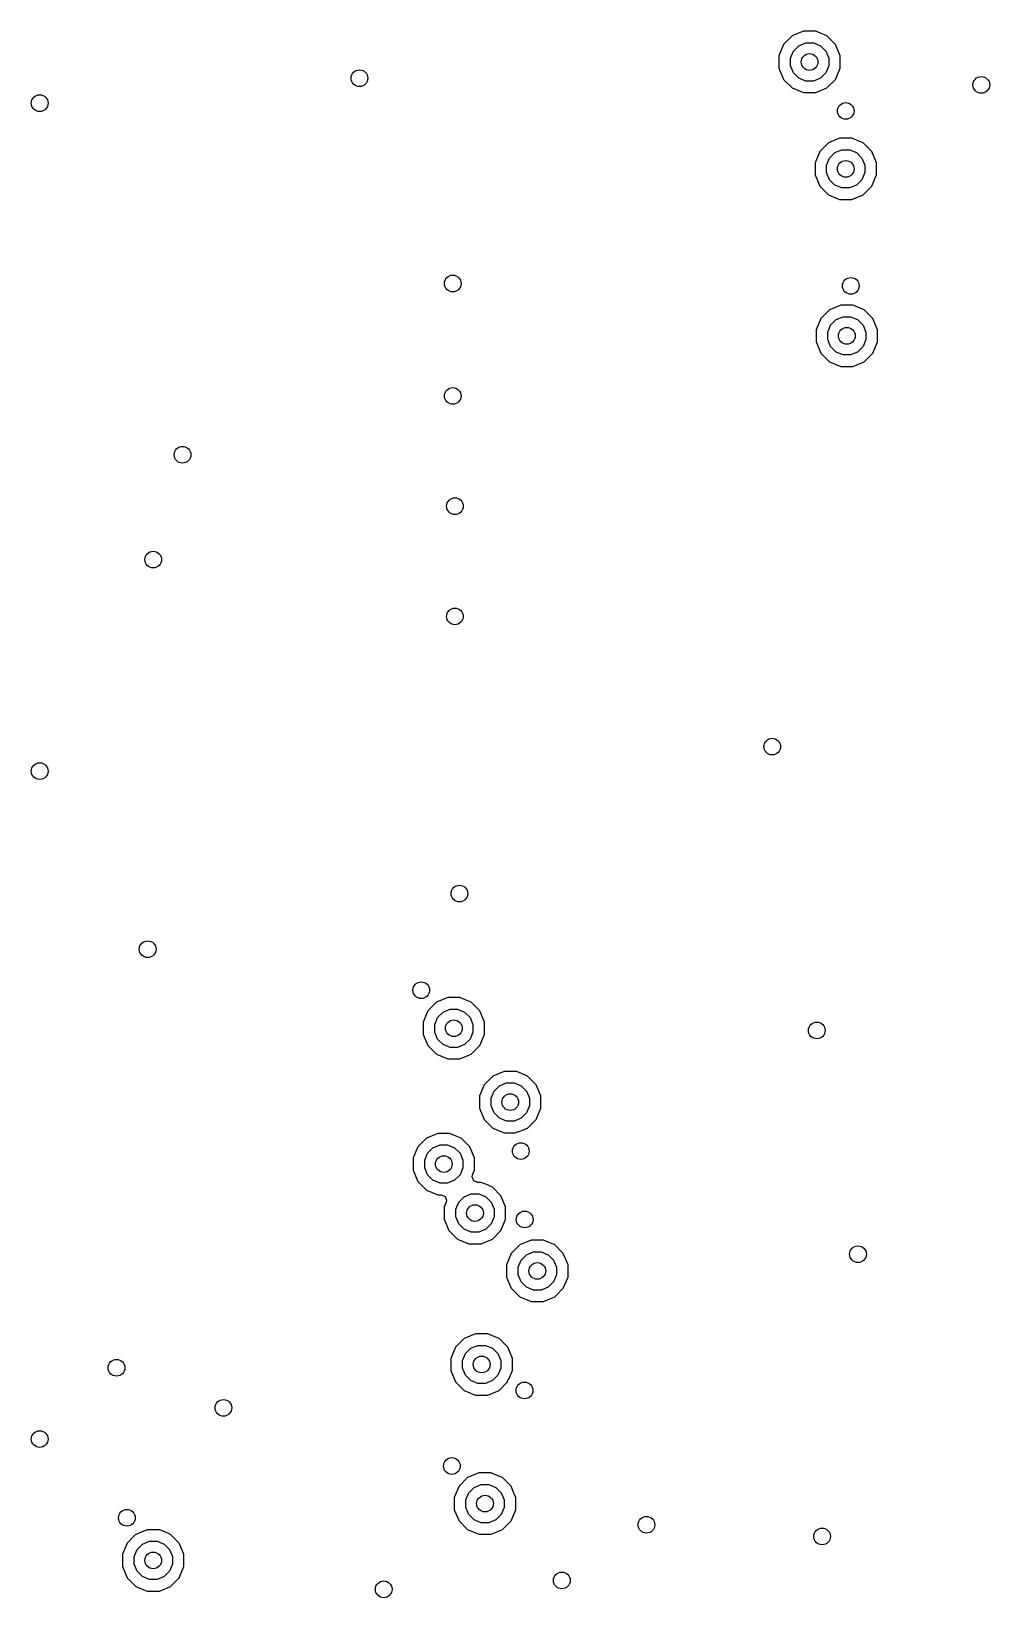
# Model space of a CAD drawing. Extents: x 114.9 to 199.6, y -137.1 to -76.7.
# Drawn here: x 178.87 to 187.47, y -121.02 to -106.94 of the extents above; entities that cross this region are included whole.
import ezdxf

# ---------------------------------------------------------------- set-up
doc = ezdxf.new("R2010")
doc.units = 0
doc.layers.add('BLACK', color=7, linetype='CONTINUOUS')

msp = doc.modelspace()

# ---------------------------------------------------------------- linework, layer by layer
at = {"layer": 'BLACK', "linetype": 'CONTINUOUS'}
for p, q in [((185.622232, -107.064077), (185.580288, -107.165335)), ((185.699728, -106.986581), (185.622232, -107.064077)), ((185.800986, -106.944637), (185.699728, -106.986581)), ((185.710281, -107.122912), (185.758563, -107.07463)), ((185.758563, -107.07463), (185.821647, -107.0485)), ((185.800988, -106.944637), (185.800986, -106.944637)), ((185.910588, -106.944637), (185.800988, -106.944637)), ((185.821647, -107.0485), (185.889929, -107.0485)), ((185.889929, -107.0485), (185.953013, -107.07463)), ((185.910589, -106.944637), (185.910588, -106.944637)), ((185.952532, -106.962011), (185.910589, -106.944637)), ((186.011846, -106.98658), (185.952532, -106.962011)), ((185.953013, -107.07463), (186.001295, -107.122912)), ((186.011847, -106.986581), (186.011846, -106.98658)), ((186.011849, -106.986582), (186.011847, -106.986581)), ((186.089343, -107.064076), (186.011849, -106.986582)), ((186.089343, -107.064077), (186.089343, -107.064076)), ((186.089345, -107.064079), (186.089343, -107.064077)), ((186.131288, -107.165337), (186.089345, -107.064079)), ((185.580288, -107.165335), (185.580288, -107.165337)), ((185.580288, -107.165337), (185.580288, -107.274937)), ((185.684151, -107.185996), (185.710281, -107.122912)), ((185.684151, -107.254278), (185.684151, -107.185996)), ((186.001295, -107.122912), (186.027425, -107.185996)), ((186.027425, -107.185996), (186.027425, -107.254278)), ((186.131288, -107.274937), (186.131288, -107.165337)), ((185.580288, -107.274937), (185.622231, -107.376195)), ((185.710281, -107.317362), (185.684151, -107.254278)), ((185.758563, -107.365644), (185.710281, -107.317362)), ((186.001295, -107.317362), (185.953013, -107.365644)), ((186.027425, -107.254278), (186.001295, -107.317362)), ((186.089345, -107.376195), (186.131288, -107.274937)), ((185.622231, -107.376195), (185.622232, -107.376196)), ((185.622232, -107.376196), (185.622233, -107.376198)), ((185.622233, -107.376198), (185.699727, -107.453692)), ((185.699727, -107.453692), (185.699728, -107.453692)), ((185.699728, -107.453692), (185.69973, -107.453694)), ((185.69973, -107.453694), (185.800988, -107.495637)), ((185.821647, -107.391774), (185.758563, -107.365644)), ((185.800988, -107.495637), (185.80099, -107.495637)), ((185.80099, -107.495637), (185.910586, -107.495637)), ((185.889929, -107.391774), (185.821647, -107.391774)), ((185.953013, -107.365644), (185.889929, -107.391774)), ((185.910586, -107.495637), (185.910588, -107.495637)), ((185.910588, -107.495637), (186.011846, -107.453694)), ((186.011846, -107.453694), (186.011848, -107.453692)), ((186.011848, -107.453692), (186.011849, -107.453692)), ((186.011849, -107.453692), (186.089343, -107.376198)), ((186.089343, -107.376197), (186.089345, -107.376195)), ((186.089343, -107.376198), (186.089343, -107.376197)), ((186.125198, -107.9045), (186.02394, -107.946444)), ((186.1252, -107.9045), (186.125198, -107.9045)), ((186.2348, -107.9045), (186.1252, -107.9045)), ((186.234801, -107.9045), (186.2348, -107.9045)), ((186.276744, -107.921874), (186.234801, -107.9045)), ((185.946444, -108.02394), (185.9045, -108.125198)), ((186.02394, -107.946444), (185.946444, -108.02394)), ((186.034493, -108.082775), (186.082775, -108.034493)), ((186.082775, -108.034493), (186.145859, -108.008363)), ((186.145859, -108.008363), (186.214141, -108.008363)), ((186.214141, -108.008363), (186.277225, -108.034493)), ((186.336058, -107.946443), (186.276744, -107.921874)), ((186.277225, -108.034493), (186.325507, -108.082775)), ((186.336059, -107.946444), (186.336058, -107.946443)), ((186.336061, -107.946445), (186.336059, -107.946444)), ((186.413555, -108.023939), (186.336061, -107.946445)), ((186.413555, -108.02394), (186.413555, -108.023939)), ((186.413557, -108.023942), (186.413555, -108.02394)), ((186.4555, -108.1252), (186.413557, -108.023942)), ((185.9045, -108.125198), (185.9045, -108.1252)), ((185.9045, -108.1252), (185.9045, -108.2348)), ((186.008363, -108.145859), (186.034493, -108.082775)), ((186.008363, -108.214141), (186.008363, -108.145859)), ((186.325507, -108.082775), (186.351637, -108.145859)), ((186.351637, -108.145859), (186.351637, -108.214141)), ((186.4555, -108.195198), (186.4555, -108.1252)), ((186.4555, -108.2348), (186.4555, -108.195198)), ((185.9045, -108.2348), (185.946443, -108.336058)), ((185.946443, -108.336058), (185.946444, -108.336059)), ((185.946444, -108.336059), (185.946445, -108.336061)), ((185.946445, -108.336061), (186.023939, -108.413555)), ((186.034493, -108.277225), (186.008363, -108.214141)), ((186.082775, -108.325507), (186.034493, -108.277225)), ((186.145859, -108.351637), (186.082775, -108.325507)), ((186.277225, -108.325507), (186.214141, -108.351637)), ((186.325507, -108.277225), (186.277225, -108.325507)), ((186.351637, -108.214141), (186.325507, -108.277225)), ((186.336061, -108.413555), (186.413555, -108.336061)), ((186.413555, -108.33606), (186.413557, -108.336058)), ((186.413555, -108.336061), (186.413555, -108.33606)), ((186.413557, -108.336058), (186.4555, -108.2348)), ((186.023939, -108.413555), (186.02394, -108.413555)), ((186.02394, -108.413555), (186.023942, -108.413557)), ((186.023942, -108.413557), (186.1252, -108.4555)), ((186.1252, -108.4555), (186.125202, -108.4555)), ((186.125202, -108.4555), (186.234798, -108.4555)), ((186.214141, -108.351637), (186.145859, -108.351637)), ((186.234798, -108.4555), (186.2348, -108.4555)), ((186.2348, -108.4555), (186.336058, -108.413557)), ((186.336058, -108.413557), (186.33606, -108.413555)), ((186.33606, -108.413555), (186.336061, -108.413555)), ((186.03394, -109.446444), (185.956444, -109.52394)), ((186.043609, -109.442439), (186.03394, -109.446444)), ((186.058084, -109.436443), (186.043609, -109.442439)), ((186.135198, -109.4045), (186.058084, -109.436443)), ((186.1352, -109.4045), (186.135198, -109.4045)), ((186.2448, -109.4045), (186.1352, -109.4045)), ((186.244801, -109.4045), (186.2448, -109.4045)), ((186.251664, -109.407343), (186.244801, -109.4045)), ((186.346058, -109.446443), (186.251664, -109.407343)), ((186.346059, -109.446444), (186.346058, -109.446443)), ((186.346061, -109.446445), (186.346059, -109.446444)), ((186.423555, -109.523939), (186.346061, -109.446445)), ((185.956444, -109.52394), (185.9145, -109.625198)), ((186.018363, -109.645859), (186.044493, -109.582775)), ((186.044493, -109.582775), (186.092775, -109.534493)), ((186.092775, -109.534493), (186.155859, -109.508363)), ((186.155859, -109.508363), (186.224141, -109.508363)), ((186.224141, -109.508363), (186.287225, -109.534493)), ((186.287225, -109.534493), (186.335507, -109.582775)), ((186.335507, -109.582775), (186.361637, -109.645859)), ((186.423555, -109.52394), (186.423555, -109.523939)), ((186.423557, -109.523942), (186.423555, -109.52394)), ((186.4655, -109.6252), (186.423557, -109.523942)), ((185.9145, -109.625198), (185.9145, -109.734801)), ((185.9145, -109.734801), (185.922685, -109.754561)), ((186.018363, -109.714141), (186.018363, -109.645859)), ((186.044493, -109.777225), (186.018363, -109.714141)), ((186.361637, -109.714141), (186.335507, -109.777225)), ((186.361637, -109.645859), (186.361637, -109.714141)), ((186.423557, -109.836058), (186.4655, -109.7348)), ((186.4655, -109.665198), (186.4655, -109.6252)), ((186.4655, -109.7348), (186.4655, -109.665198)), ((185.922685, -109.754561), (185.956443, -109.836058)), ((185.956443, -109.836058), (185.956444, -109.836059)), ((185.956444, -109.836059), (185.956445, -109.836061)), ((185.956445, -109.836061), (186.033939, -109.913555)), ((186.092775, -109.825507), (186.044493, -109.777225)), ((186.155859, -109.851637), (186.092775, -109.825507)), ((186.224141, -109.851637), (186.155859, -109.851637)), ((186.287225, -109.825507), (186.224141, -109.851637)), ((186.335507, -109.777225), (186.287225, -109.825507)), ((186.346061, -109.913555), (186.423555, -109.836061)), ((186.423555, -109.83606), (186.423557, -109.836058)), ((186.423555, -109.836061), (186.423555, -109.83606)), ((186.033939, -109.913555), (186.03394, -109.913555)), ((186.03394, -109.913555), (186.033942, -109.913557)), ((186.033942, -109.913557), (186.1352, -109.9555)), ((186.1352, -109.9555), (186.135202, -109.9555)), ((186.135202, -109.9555), (186.244798, -109.9555)), ((186.244798, -109.9555), (186.2448, -109.9555)), ((186.2448, -109.9555), (186.346058, -109.913557)), ((186.346058, -109.913557), (186.34606, -109.913555)), ((186.34606, -109.913555), (186.346061, -109.913555)), ((182.605198, -115.6245), (182.50394, -115.666444)), ((182.6052, -115.6245), (182.605198, -115.6245)), ((182.7148, -115.6245), (182.6052, -115.6245)), ((182.714801, -115.6245), (182.7148, -115.6245)), ((182.756744, -115.641874), (182.714801, -115.6245)), ((182.816058, -115.666443), (182.756744, -115.641874)), ((182.426444, -115.74394), (182.3845, -115.845198)), ((182.50394, -115.666444), (182.426444, -115.74394)), ((182.514493, -115.802775), (182.562775, -115.754493)), ((182.562775, -115.754493), (182.625859, -115.728363)), ((182.625859, -115.728363), (182.694141, -115.728363)), ((182.694141, -115.728363), (182.757225, -115.754493)), ((182.757225, -115.754493), (182.805507, -115.802775)), ((182.816059, -115.666444), (182.816058, -115.666443)), ((182.816061, -115.666445), (182.816059, -115.666444)), ((182.893555, -115.743939), (182.816061, -115.666445)), ((182.893555, -115.74394), (182.893555, -115.743939)), ((182.893557, -115.743942), (182.893555, -115.74394)), ((182.9355, -115.8452), (182.893557, -115.743942)), ((182.3845, -115.845198), (182.3845, -115.8452)), ((182.3845, -115.8452), (182.3845, -115.9548)), ((182.488363, -115.865859), (182.514493, -115.802775)), ((182.488363, -115.934141), (182.488363, -115.865859)), ((182.514493, -115.997225), (182.488363, -115.934141)), ((182.805507, -115.802775), (182.831637, -115.865859)), ((182.831637, -115.934141), (182.805507, -115.997225)), ((182.831637, -115.865859), (182.831637, -115.934141)), ((182.9355, -115.9548), (182.9355, -115.8452)), ((182.3845, -115.9548), (182.426443, -116.056058)), ((182.426443, -116.056058), (182.426444, -116.056059)), ((182.426444, -116.056059), (182.426445, -116.056061)), ((182.426445, -116.056061), (182.503939, -116.133555)), ((182.562775, -116.045507), (182.514493, -115.997225)), ((182.625859, -116.071637), (182.562775, -116.045507)), ((182.694141, -116.071637), (182.625859, -116.071637)), ((182.757225, -116.045507), (182.694141, -116.071637)), ((182.805507, -115.997225), (182.757225, -116.045507)), ((182.816061, -116.133555), (182.893555, -116.056061)), ((182.893555, -116.05606), (182.893557, -116.056058)), ((182.893555, -116.056061), (182.893555, -116.05606)), ((182.893557, -116.056058), (182.9355, -115.9548)), ((182.503939, -116.133555), (182.50394, -116.133555)), ((182.50394, -116.133555), (182.503942, -116.133557)), ((182.503942, -116.133557), (182.6052, -116.1755)), ((182.6052, -116.1755), (182.605202, -116.1755)), ((182.605202, -116.1755), (182.714798, -116.1755)), ((182.714798, -116.1755), (182.7148, -116.1755)), ((182.7148, -116.1755), (182.816058, -116.133557)), ((182.816058, -116.133557), (182.81606, -116.133555)), ((182.81606, -116.133555), (182.816061, -116.133555)), ((183.010784, -116.329713), (182.933288, -116.407209)), ((183.112042, -116.287769), (183.010784, -116.329713)), ((183.112044, -116.287769), (183.112042, -116.287769)), ((183.221644, -116.287769), (183.112044, -116.287769)), ((183.221645, -116.287769), (183.221644, -116.287769)), ((183.262753, -116.304797), (183.221645, -116.287769)), ((183.322902, -116.329712), (183.262753, -116.304797)), ((183.322903, -116.329713), (183.322902, -116.329712)), ((183.322905, -116.329714), (183.322903, -116.329713)), ((183.400399, -116.407208), (183.322905, -116.329714)), ((182.933288, -116.407209), (182.891344, -116.508467)), ((182.995207, -116.529128), (183.021337, -116.466044)), ((183.021337, -116.466044), (183.069619, -116.417762)), ((183.069619, -116.417762), (183.132703, -116.391632)), ((183.132703, -116.391632), (183.200985, -116.391632)), ((183.200985, -116.391632), (183.264069, -116.417762)), ((183.264069, -116.417762), (183.312351, -116.466044)), ((183.312351, -116.466044), (183.338481, -116.529128)), ((183.400399, -116.407209), (183.400399, -116.407208)), ((183.400401, -116.407211), (183.400399, -116.407209)), ((183.442344, -116.508469), (183.400401, -116.407211)), ((182.891344, -116.508467), (182.891344, -116.508469)), ((182.891344, -116.508469), (182.891344, -116.618069)), ((182.891344, -116.618069), (182.933287, -116.719327)), ((182.995207, -116.59741), (182.995207, -116.529128)), ((183.021337, -116.660494), (182.995207, -116.59741)), ((183.338481, -116.59741), (183.312351, -116.660494)), ((183.338481, -116.529128), (183.338481, -116.59741)), ((183.400401, -116.719327), (183.442344, -116.618069)), ((183.442344, -116.618069), (183.442344, -116.508469)), ((182.933287, -116.719327), (182.933288, -116.719328)), ((182.933288, -116.719328), (182.933289, -116.71933)), ((182.933289, -116.71933), (183.010783, -116.796824)), ((183.069619, -116.708776), (183.021337, -116.660494)), ((183.132703, -116.734906), (183.069619, -116.708776)), ((183.200985, -116.734906), (183.132703, -116.734906)), ((183.264069, -116.708776), (183.200985, -116.734906)), ((183.312351, -116.660494), (183.264069, -116.708776)), ((183.322905, -116.796824), (183.400399, -116.71933)), ((183.400399, -116.719329), (183.400401, -116.719327)), ((183.400399, -116.71933), (183.400399, -116.719329)), ((182.41394, -116.886444), (182.336444, -116.96394)), ((182.515198, -116.8445), (182.41394, -116.886444)), ((182.5152, -116.8445), (182.515198, -116.8445)), ((182.6248, -116.8445), (182.5152, -116.8445)), ((182.624801, -116.8445), (182.6248, -116.8445)), ((182.666744, -116.861874), (182.624801, -116.8445)), ((182.726058, -116.886443), (182.666744, -116.861874)), ((182.726059, -116.886444), (182.726058, -116.886443)), ((182.726061, -116.886445), (182.726059, -116.886444)), ((182.803555, -116.963939), (182.726061, -116.886445)), ((183.010783, -116.796824), (183.010784, -116.796824)), ((183.010784, -116.796824), (183.010786, -116.796826)), ((183.010786, -116.796826), (183.112044, -116.838769)), ((183.112044, -116.838769), (183.112046, -116.838769)), ((183.112046, -116.838769), (183.210028, -116.838769)), ((183.210028, -116.838769), (183.227478, -116.831541)), ((183.227478, -116.831541), (183.239094, -116.831541)), ((183.239094, -116.831541), (183.322902, -116.796826)), ((183.322902, -116.796826), (183.322904, -116.796824)), ((183.322904, -116.796824), (183.322905, -116.796824)), ((182.336444, -116.96394), (182.2945, -117.065198)), ((182.2945, -117.065198), (182.2945, -117.0652)), ((182.2945, -117.0652), (182.2945, -117.1748)), ((182.398363, -117.085859), (182.424493, -117.022775)), ((182.424493, -117.022775), (182.472775, -116.974493)), ((182.472775, -116.974493), (182.535859, -116.948363)), ((182.535859, -116.948363), (182.604141, -116.948363)), ((182.604141, -116.948363), (182.667225, -116.974493)), ((182.667225, -116.974493), (182.715507, -117.022775)), ((182.715507, -117.022775), (182.741637, -117.085859)), ((182.803555, -116.96394), (182.803555, -116.963939)), ((182.803557, -116.963942), (182.803555, -116.96394)), ((182.845499, -117.065198), (182.803557, -116.963942)), ((182.8455, -117.0652), (182.845499, -117.065198)), ((182.8455, -117.1748), (182.8455, -117.0652)), ((182.2945, -117.1748), (182.336443, -117.276058)), ((182.398363, -117.154141), (182.398363, -117.085859)), ((182.424493, -117.217225), (182.398363, -117.154141)), ((182.741637, -117.154141), (182.715507, -117.217225)), ((182.741637, -117.085859), (182.741637, -117.154141)), ((182.828124, -117.216748), (182.8455, -117.1748)), ((182.336443, -117.276058), (182.336444, -117.276059)), ((182.336444, -117.276059), (182.336445, -117.276061)), ((182.336445, -117.276061), (182.413939, -117.353555)), ((182.472775, -117.265507), (182.424493, -117.217225)), ((182.535859, -117.291637), (182.472775, -117.265507)), ((182.604141, -117.291637), (182.535859, -117.291637)), ((182.667225, -117.265507), (182.604141, -117.291637)), ((182.715507, -117.217225), (182.667225, -117.265507)), ((182.824394, -117.2355), (182.828124, -117.216748)), ((182.838746, -117.270148), (182.824394, -117.2355)), ((182.873394, -117.2845), (182.838746, -117.270148)), ((182.9048, -117.2845), (182.873394, -117.2845)), ((182.904801, -117.2845), (182.9048, -117.2845)), ((182.946744, -117.301874), (182.904801, -117.2845)), ((183.006058, -117.326443), (182.946744, -117.301874)), ((183.006059, -117.326444), (183.006058, -117.326443)), ((183.006061, -117.326445), (183.006059, -117.326444)), ((183.083555, -117.403939), (183.006061, -117.326445)), ((182.413939, -117.353555), (182.41394, -117.353555)), ((182.41394, -117.353555), (182.413942, -117.353557)), ((182.413942, -117.353557), (182.5152, -117.3955)), ((182.5152, -117.3955), (182.515202, -117.3955)), ((182.515202, -117.3955), (182.546606, -117.3955)), ((182.546606, -117.3955), (182.581254, -117.409852)), ((182.591876, -117.463252), (182.5745, -117.505198)), ((182.581254, -117.409852), (182.595606, -117.4445)), ((182.595606, -117.4445), (182.591876, -117.463252)), ((182.678363, -117.525859), (182.704493, -117.462775)), ((182.704493, -117.462775), (182.752775, -117.414493)), ((182.752775, -117.414493), (182.815859, -117.388363)), ((182.815859, -117.388363), (182.884141, -117.388363)), ((182.884141, -117.388363), (182.947225, -117.414493)), ((182.947225, -117.414493), (182.995507, -117.462775)), ((182.995507, -117.462775), (183.021637, -117.525859)), ((183.083555, -117.40394), (183.083555, -117.403939)), ((183.083557, -117.403942), (183.083555, -117.40394)), ((183.1255, -117.5052), (183.083557, -117.403942)), ((182.5745, -117.505198), (182.5745, -117.5052)), ((182.5745, -117.5052), (182.5745, -117.6148)), ((182.5745, -117.6148), (182.616443, -117.716058)), ((182.678363, -117.594141), (182.678363, -117.525859)), ((182.704493, -117.657225), (182.678363, -117.594141)), ((183.021637, -117.594141), (182.995507, -117.657225)), ((183.021637, -117.525859), (183.021637, -117.594141)), ((183.083557, -117.716058), (183.124712, -117.616702)), ((183.124712, -117.583083), (183.1255, -117.58118)), ((183.124712, -117.616702), (183.124712, -117.583083)), ((183.1255, -117.58118), (183.1255, -117.5052)), ((182.616443, -117.716058), (182.616444, -117.716059)), ((182.616444, -117.716059), (182.616445, -117.716061)), ((182.616445, -117.716061), (182.693939, -117.793555)), ((182.752775, -117.705507), (182.704493, -117.657225)), ((182.815859, -117.731637), (182.752775, -117.705507)), ((182.884141, -117.731637), (182.815859, -117.731637)), ((182.947225, -117.705507), (182.884141, -117.731637)), ((182.995507, -117.657225), (182.947225, -117.705507)), ((183.006061, -117.793555), (183.083555, -117.716061)), ((183.083555, -117.71606), (183.083557, -117.716058)), ((183.083555, -117.716061), (183.083555, -117.71606)), ((182.693939, -117.793555), (182.69394, -117.793555)), ((182.69394, -117.793555), (182.693942, -117.793557)), ((182.693942, -117.793557), (182.7952, -117.8355)), ((182.7952, -117.8355), (182.795202, -117.8355)), ((182.795202, -117.8355), (182.904798, -117.8355)), ((182.904798, -117.8355), (182.9048, -117.8355)), ((182.9048, -117.8355), (183.006058, -117.793557)), ((183.006058, -117.793557), (183.00606, -117.793555)), ((183.00606, -117.793555), (183.006061, -117.793555)), ((183.25394, -117.846444), (183.176444, -117.92394)), ((183.355198, -117.8045), (183.25394, -117.846444)), ((183.312775, -117.934493), (183.375859, -117.908363)), ((183.3552, -117.8045), (183.355198, -117.8045)), ((183.4648, -117.8045), (183.3552, -117.8045)), ((183.375859, -117.908363), (183.444141, -117.908363)), ((183.444141, -117.908363), (183.507225, -117.934493)), ((183.464801, -117.8045), (183.4648, -117.8045)), ((183.506744, -117.821874), (183.464801, -117.8045)), ((183.566058, -117.846443), (183.506744, -117.821874)), ((183.566059, -117.846444), (183.566058, -117.846443)), ((183.566061, -117.846445), (183.566059, -117.846444)), ((183.643555, -117.923939), (183.566061, -117.846445)), ((183.176444, -117.92394), (183.1345, -118.025198)), ((183.1345, -118.025198), (183.1345, -118.0252)), ((183.1345, -118.0252), (183.1345, -118.1348)), ((183.238363, -118.045859), (183.264493, -117.982775)), ((183.238363, -118.114141), (183.238363, -118.045859)), ((183.264493, -117.982775), (183.312775, -117.934493)), ((183.507225, -117.934493), (183.555507, -117.982775)), ((183.555507, -117.982775), (183.581637, -118.045859)), ((183.581637, -118.045859), (183.581637, -118.114141)), ((183.643555, -117.92394), (183.643555, -117.923939)), ((183.643557, -117.923942), (183.643555, -117.92394)), ((183.6855, -118.0252), (183.643557, -117.923942)), ((183.6855, -118.105198), (183.6855, -118.0252)), ((183.1345, -118.1348), (183.176443, -118.236058)), ((183.264493, -118.177225), (183.238363, -118.114141)), ((183.312775, -118.225507), (183.264493, -118.177225)), ((183.555507, -118.177225), (183.507225, -118.225507)), ((183.581637, -118.114141), (183.555507, -118.177225)), ((183.643557, -118.236058), (183.6855, -118.1348)), ((183.6855, -118.1348), (183.6855, -118.105198)), ((183.176443, -118.236058), (183.176444, -118.236059)), ((183.176444, -118.236059), (183.176445, -118.236061)), ((183.176445, -118.236061), (183.253939, -118.313555)), ((183.253939, -118.313555), (183.25394, -118.313555)), ((183.25394, -118.313555), (183.253942, -118.313557)), ((183.253942, -118.313557), (183.3552, -118.3555)), ((183.375859, -118.251637), (183.312775, -118.225507)), ((183.444141, -118.251637), (183.375859, -118.251637)), ((183.507225, -118.225507), (183.444141, -118.251637)), ((183.4648, -118.3555), (183.566058, -118.313557)), ((183.566058, -118.313557), (183.56606, -118.313555)), ((183.56606, -118.313555), (183.566061, -118.313555)), ((183.566061, -118.313555), (183.643555, -118.236061)), ((183.643555, -118.23606), (183.643557, -118.236058)), ((183.643555, -118.236061), (183.643555, -118.23606)), ((183.3552, -118.3555), (183.355202, -118.3555)), ((183.355202, -118.3555), (183.464798, -118.3555)), ((183.464798, -118.3555), (183.4648, -118.3555)), ((182.75394, -118.686444), (182.676444, -118.76394)), ((182.855198, -118.6445), (182.75394, -118.686444)), ((182.812775, -118.774493), (182.875859, -118.748363)), ((182.8552, -118.6445), (182.855198, -118.6445)), ((182.9648, -118.6445), (182.8552, -118.6445)), ((182.875859, -118.748363), (182.944141, -118.748363)), ((182.944141, -118.748363), (183.007225, -118.774493)), ((182.964801, -118.6445), (182.9648, -118.6445)), ((183.006744, -118.661874), (182.964801, -118.6445)), ((183.066058, -118.686443), (183.006744, -118.661874)), ((183.066059, -118.686444), (183.066058, -118.686443)), ((183.066061, -118.686445), (183.066059, -118.686444)), ((183.143555, -118.763939), (183.066061, -118.686445)), ((182.676444, -118.76394), (182.6345, -118.865198)), ((182.6345, -118.865198), (182.6345, -118.8652)), ((182.6345, -118.8652), (182.6345, -118.9748)), ((182.738363, -118.885859), (182.764493, -118.822775)), ((182.738363, -118.954141), (182.738363, -118.885859)), ((182.764493, -118.822775), (182.812775, -118.774493)), ((183.007225, -118.774493), (183.055507, -118.822775)), ((183.055507, -118.822775), (183.081637, -118.885859)), ((183.081637, -118.885859), (183.081637, -118.954141)), ((183.143555, -118.76394), (183.143555, -118.763939)), ((183.143557, -118.763942), (183.143555, -118.76394)), ((183.1855, -118.8652), (183.143557, -118.763942)), ((183.1855, -118.9748), (183.1855, -118.8652)), ((182.6345, -118.9748), (182.676443, -119.076058)), ((182.764493, -119.017225), (182.738363, -118.954141)), ((182.812775, -119.065507), (182.764493, -119.017225)), ((183.055507, -119.017225), (183.007225, -119.065507)), ((183.081637, -118.954141), (183.055507, -119.017225)), ((183.153561, -119.051905), (183.1855, -118.9748)), ((182.676443, -119.076058), (182.676444, -119.076059)), ((182.676444, -119.076059), (182.676445, -119.076061)), ((182.676445, -119.076061), (182.753939, -119.153555)), ((182.753939, -119.153555), (182.75394, -119.153555)), ((182.75394, -119.153555), (182.753942, -119.153557)), ((182.753942, -119.153557), (182.8552, -119.1955)), ((182.875859, -119.091637), (182.812775, -119.065507)), ((182.944141, -119.091637), (182.875859, -119.091637)), ((183.007225, -119.065507), (182.944141, -119.091637)), ((182.9648, -119.1955), (183.066058, -119.153557)), ((183.066058, -119.153557), (183.06606, -119.153555)), ((183.06606, -119.153555), (183.066061, -119.153555)), ((183.066061, -119.153555), (183.139145, -119.08047)), ((183.139145, -119.08047), (183.14915, -119.056317)), ((183.14915, -119.056317), (183.153561, -119.051905)), ((182.8552, -119.1955), (182.855202, -119.1955)), ((182.855202, -119.1955), (182.964798, -119.1955)), ((182.964798, -119.1955), (182.9648, -119.1955)), ((182.706444, -120.01394), (182.6645, -120.115198)), ((182.78394, -119.936444), (182.706444, -120.01394)), ((182.885198, -119.8945), (182.78394, -119.936444)), ((182.842775, -120.024493), (182.905859, -119.998363)), ((182.8852, -119.8945), (182.885198, -119.8945)), ((182.9948, -119.8945), (182.8852, -119.8945)), ((182.905859, -119.998363), (182.974141, -119.998363)), ((182.974141, -119.998363), (183.037225, -120.024493)), ((182.994801, -119.8945), (182.9948, -119.8945)), ((182.999496, -119.896445), (182.994801, -119.8945)), ((183.096058, -119.936443), (182.999496, -119.896445)), ((183.096059, -119.936444), (183.096058, -119.936443)), ((183.096061, -119.936445), (183.096059, -119.936444)), ((183.173556, -120.01394), (183.096061, -119.936445)), ((183.198931, -120.075198), (183.173556, -120.01394)), ((182.6645, -120.115198), (182.6645, -120.1152)), ((182.6645, -120.1152), (182.6645, -120.2248)), ((182.768363, -120.135859), (182.794493, -120.072775)), ((182.768363, -120.204141), (182.768363, -120.135859)), ((182.794493, -120.072775), (182.842775, -120.024493)), ((183.037225, -120.024493), (183.085507, -120.072775)), ((183.085507, -120.072775), (183.111637, -120.135859)), ((183.111637, -120.135859), (183.111637, -120.204141)), ((183.2047, -120.089125), (183.198931, -120.075198)), ((183.215498, -120.115195), (183.2047, -120.089125)), ((183.2155, -120.1152), (183.215498, -120.115195)), ((183.2155, -120.2248), (183.2155, -120.1152)), ((182.6645, -120.2248), (182.706443, -120.326058)), ((182.794493, -120.267225), (182.768363, -120.204141)), ((182.842775, -120.315507), (182.794493, -120.267225)), ((183.085507, -120.267225), (183.037225, -120.315507)), ((183.111637, -120.204141), (183.085507, -120.267225)), ((183.173557, -120.326058), (183.2155, -120.2248)), ((179.825902, -120.437346), (179.820363, -120.442886)), ((179.905198, -120.4045), (179.825902, -120.437346)), ((179.9052, -120.4045), (179.905198, -120.4045)), ((180.0148, -120.4045), (179.9052, -120.4045)), ((180.014801, -120.4045), (180.0148, -120.4045)), ((180.056744, -120.421874), (180.014801, -120.4045)), ((180.116058, -120.446443), (180.056744, -120.421874)), ((182.706443, -120.326058), (182.706444, -120.326059)), ((182.706444, -120.326059), (182.706445, -120.326061)), ((182.706445, -120.326061), (182.783939, -120.403555)), ((182.783939, -120.403555), (182.78394, -120.403555)), ((182.78394, -120.403555), (182.783942, -120.403557)), ((182.783942, -120.403557), (182.8852, -120.4455)), ((182.905859, -120.341637), (182.842775, -120.315507)), ((182.974141, -120.341637), (182.905859, -120.341637)), ((183.037225, -120.315507), (182.974141, -120.341637)), ((182.9948, -120.4455), (183.096058, -120.403557)), ((183.096058, -120.403557), (183.09606, -120.403555)), ((183.09606, -120.403555), (183.096061, -120.403555)), ((183.096061, -120.403555), (183.173555, -120.326061)), ((183.173555, -120.32606), (183.173557, -120.326058)), ((183.173555, -120.326061), (183.173555, -120.32606)), ((179.726444, -120.52394), (179.6845, -120.625198)), ((179.798401, -120.451982), (179.726444, -120.52394)), ((179.788363, -120.645859), (179.814493, -120.582775)), ((179.820363, -120.442886), (179.798401, -120.451982)), ((179.814493, -120.582775), (179.862775, -120.534493)), ((179.862775, -120.534493), (179.925859, -120.508363)), ((179.925859, -120.508363), (179.994141, -120.508363)), ((179.994141, -120.508363), (180.057225, -120.534493)), ((180.057225, -120.534493), (180.105507, -120.582775)), ((180.105507, -120.582775), (180.131637, -120.645859)), ((180.116059, -120.446444), (180.116058, -120.446443)), ((180.116061, -120.446445), (180.116059, -120.446444)), ((180.193555, -120.523939), (180.116061, -120.446445)), ((180.193555, -120.52394), (180.193555, -120.523939)), ((180.193557, -120.523942), (180.193555, -120.52394)), ((180.2355, -120.6252), (180.193557, -120.523942)), ((182.8852, -120.4455), (182.885202, -120.4455)), ((182.885202, -120.4455), (182.994798, -120.4455)), ((182.994798, -120.4455), (182.9948, -120.4455)), ((179.6845, -120.625198), (179.6845, -120.6252)), ((179.6845, -120.6252), (179.6845, -120.7348)), ((179.788363, -120.714141), (179.788363, -120.645859)), ((179.814493, -120.777225), (179.788363, -120.714141)), ((180.131637, -120.714141), (180.105507, -120.777225)), ((180.131637, -120.645859), (180.131637, -120.714141)), ((180.2355, -120.7348), (180.2355, -120.6252)), ((179.6845, -120.7348), (179.726443, -120.836058)), ((179.726443, -120.836058), (179.726444, -120.836059)), ((179.726444, -120.836059), (179.726445, -120.836061)), ((179.726445, -120.836061), (179.803939, -120.913555)), ((179.862775, -120.825507), (179.814493, -120.777225)), ((179.925859, -120.851637), (179.862775, -120.825507)), ((179.994141, -120.851637), (179.925859, -120.851637)), ((180.057225, -120.825507), (179.994141, -120.851637)), ((180.105507, -120.777225), (180.057225, -120.825507)), ((180.116061, -120.913555), (180.193555, -120.836061)), ((180.193555, -120.83606), (180.193557, -120.836058)), ((180.193555, -120.836061), (180.193555, -120.83606)), ((180.193557, -120.836058), (180.2355, -120.7348)), ((179.803939, -120.913555), (179.80394, -120.913555)), ((179.80394, -120.913555), (179.803942, -120.913557)), ((179.803942, -120.913557), (179.9052, -120.9555)), ((179.9052, -120.9555), (179.905202, -120.9555)), ((179.905202, -120.9555), (180.014798, -120.9555)), ((180.014798, -120.9555), (180.0148, -120.9555)), ((180.0148, -120.9555), (180.116058, -120.913557)), ((180.116058, -120.913557), (180.11606, -120.913555)), ((180.11606, -120.913555), (180.116061, -120.913555))]:
    msp.add_line(p, q, dxfattribs=at)
at = {"layer": 'BLACK'}
for centre in [(185.855788, -107.220137), (181.812, -107.366), (187.398, -107.426), (178.94, -107.59), (186.18, -107.66), (186.18, -108.18), (182.65, -109.21), (186.225416, -109.231393), (186.19, -109.68), (182.65, -110.22), (180.223, -110.748249), (182.67, -111.21), (179.96, -111.69), (182.67, -112.2), (185.52, -113.37), (178.94, -113.59), (182.71, -114.69), (179.91, -115.19), (182.367446, -115.558072), (182.66, -115.9), (185.92, -115.92), (183.166844, -116.563269), (182.57, -117.12), (183.261619, -117.003178), (182.85, -117.56), (183.296349, -117.617224), (186.29019, -117.92981), (183.41, -118.08), (179.63, -118.95), (182.91, -118.92), (183.294657, -119.153542), (180.59, -119.31), (178.94, -119.59), (182.642632, -119.832253), (182.94, -120.17), (179.723138, -120.297379), (184.39, -120.36), (185.967701, -120.464978), (179.96, -120.68), (183.63, -120.86), (182.03, -120.94)]:
    msp.add_circle(centre, 0.075, dxfattribs=at)
at = {"layer": 'WHITE'}
for centre in [(185.855788, -107.220137), (181.812, -107.366), (187.398, -107.426), (178.94, -107.59), (186.18, -107.66), (186.18, -108.18), (182.65, -109.21), (186.225416, -109.231393), (186.19, -109.68), (182.65, -110.22), (180.223, -110.748249), (182.67, -111.21), (179.96, -111.69), (182.67, -112.2), (185.52, -113.37), (178.94, -113.59), (182.71, -114.69), (179.91, -115.19), (182.367446, -115.558072), (182.66, -115.9), (185.92, -115.92), (183.166844, -116.563269), (182.57, -117.12), (183.261619, -117.003178), (182.85, -117.56), (183.296349, -117.617224), (186.29019, -117.92981), (183.41, -118.08), (179.63, -118.95), (182.91, -118.92), (183.294657, -119.153542), (180.59, -119.31), (178.94, -119.59), (182.642632, -119.832253), (182.94, -120.17), (179.723138, -120.297379), (184.39, -120.36), (185.967701, -120.464978), (179.96, -120.68), (183.63, -120.86), (182.03, -120.94)]:
    msp.add_circle(centre, 0.075, dxfattribs=at)

doc.saveas('drawing.dxf')
